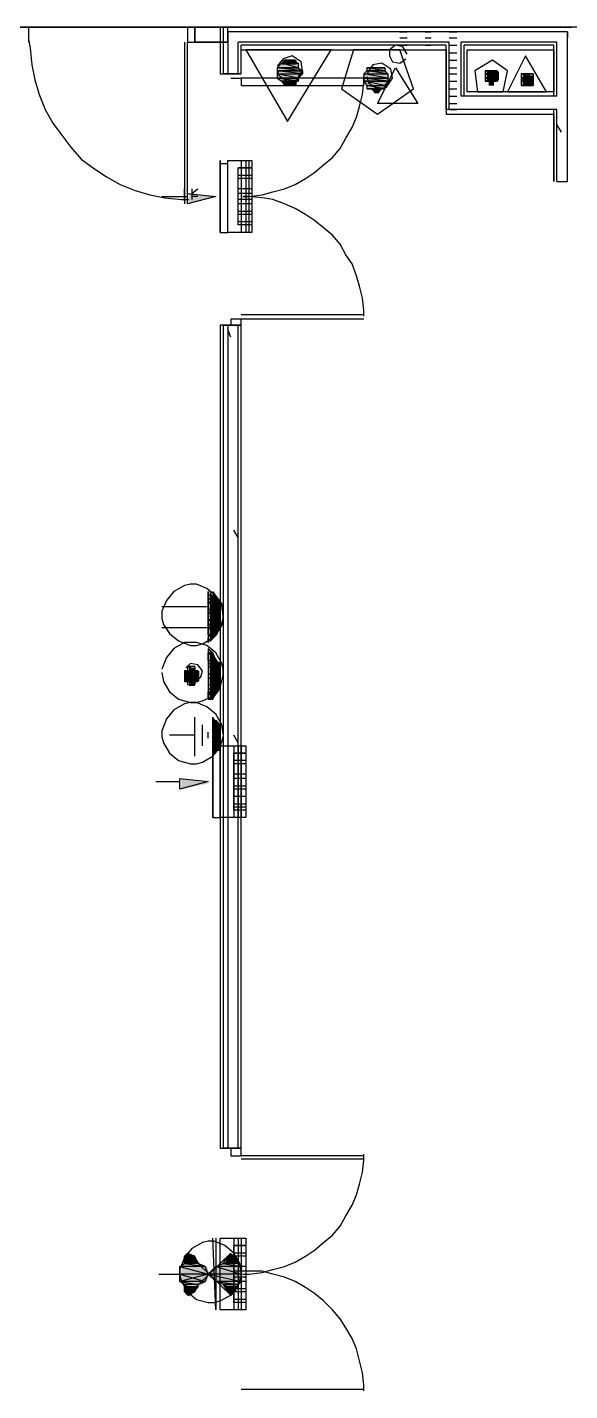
# Model space of a CAD drawing. Header units: millimetres. Extents: x 5 to 415, y 48 to 251.
# Drawn here: x 383.93 to 390.32, y 204.54 to 220.61 of the extents above; entities that cross this region are included whole.
import ezdxf

# ---------------------------------------------------------------- set-up
doc = ezdxf.new("R2010")
doc.units = ezdxf.units.MM
doc.layers.add('H', color=7, linetype='Continuous')
doc.layers.add('P', color=7, linetype='Continuous')

msp = doc.modelspace()

# ---------------------------------------------------------------- hatches: boundary and pattern name
at = {"layer": 'H', "linetype": 'Continuous'}
for points in [[(386.891, 220.133), (386.927, 220.169), (387.138, 220.169), (387.138, 220.133), (386.891, 220.133)], [(386.927, 220.169), (386.962, 220.222), (387.103, 220.222), (387.103, 220.169), (386.927, 220.169)], [(386.891, 220.098), (386.891, 220.133), (387.138, 220.133), (387.174, 220.098), (386.891, 220.098)], [(386.891, 220.045), (386.891, 220.098), (387.174, 220.098), (387.174, 220.045), (386.891, 220.045)], [(386.891, 220.01), (386.891, 220.045), (387.174, 220.045), (387.138, 220.01), (386.891, 220.01)], [(386.927, 219.975), (386.891, 220.01), (387.138, 220.01), (387.138, 219.975), (386.927, 219.975)], [(387.897, 220.045), (387.95, 220.098), (388.161, 220.098), (388.197, 220.045), (387.897, 220.045)], [(387.897, 220.01), (387.897, 220.045), (388.197, 220.045), (388.197, 220.01), (387.897, 220.01)], [(387.897, 219.975), (387.897, 220.01), (388.197, 220.01), (388.197, 219.975), (387.897, 219.975)], [(387.95, 220.098), (387.95, 220.133), (388.161, 220.133), (388.161, 220.098), (387.95, 220.098)], [(389.343, 220.045), (389.343, 220.098), (389.467, 220.098), (389.467, 220.045), (389.343, 220.045)], [(389.343, 220.01), (389.343, 220.045), (389.467, 220.045), (389.467, 220.01), (389.343, 220.01)], [(389.343, 219.975), (389.343, 220.01), (389.467, 220.01), (389.467, 219.975), (389.343, 219.975)], [(389.767, 220.01), (389.767, 220.045), (389.89, 220.045), (389.89, 220.01), (389.767, 220.01)], [(389.767, 219.975), (389.767, 220.01), (389.89, 220.01), (389.89, 219.975), (389.767, 219.975)], [(386.962, 219.922), (386.927, 219.975), (387.103, 219.975), (387.103, 219.922), (386.962, 219.922)], [(387.95, 219.922), (387.897, 219.975), (388.197, 219.975), (388.161, 219.922), (387.95, 219.922)], [(387.95, 219.886), (387.95, 219.922), (388.161, 219.922), (388.161, 219.886), (387.95, 219.886)], [(388.02, 219.833), (387.985, 219.886), (388.108, 219.886), (388.073, 219.833), (388.02, 219.833)], [(389.378, 219.922), (389.378, 219.975), (389.431, 219.975), (389.431, 219.922), (389.378, 219.922)], [(389.767, 219.922), (389.767, 219.975), (389.89, 219.975), (389.89, 219.922), (389.767, 219.922)], [(385.833, 218.528), (385.833, 218.652), (386.168, 218.616), (385.833, 218.528)], [(386.08, 213.907), (386.08, 213.96), (386.115, 213.907), (386.08, 213.907)], [(386.08, 213.872), (386.08, 213.907), (386.115, 213.907), (386.168, 213.872), (386.08, 213.872)], [(386.08, 213.819), (386.08, 213.872), (386.168, 213.872), (386.203, 213.819), (386.08, 213.819)], [(386.08, 213.748), (386.08, 213.819), (386.203, 213.819), (386.203, 213.748), (386.08, 213.748)], [(386.08, 213.695), (386.08, 213.748), (386.203, 213.748), (386.203, 213.695), (386.08, 213.695)], [(386.08, 213.625), (386.08, 213.695), (386.203, 213.695), (386.203, 213.625), (386.08, 213.625)], [(386.08, 213.572), (386.08, 213.625), (386.203, 213.625), (386.203, 213.572), (386.08, 213.572)], [(386.08, 213.536), (386.08, 213.572), (386.203, 213.572), (386.203, 213.536), (386.08, 213.536)], [(386.08, 213.448), (386.08, 213.536), (386.203, 213.536), (386.168, 213.448), (386.08, 213.448)], [(386.08, 213.36), (386.08, 213.448), (386.115, 213.395), (386.08, 213.36)], [(386.115, 213.395), (386.08, 213.448), (386.168, 213.448), (386.115, 213.395)], [(386.168, 213.148), (386.08, 213.237), (386.08, 213.272), (386.115, 213.237), (386.168, 213.148)], [(386.08, 213.148), (386.08, 213.237), (386.168, 213.148), (386.08, 213.148)], [(386.08, 213.113), (386.08, 213.148), (386.168, 213.148), (386.203, 213.113), (386.08, 213.113)], [(386.08, 213.06), (386.08, 213.113), (386.203, 213.113), (386.203, 213.06), (386.08, 213.06)], [(385.78, 212.972), (385.78, 213.025), (385.957, 213.025), (385.957, 212.972), (385.78, 212.972)], [(385.78, 212.937), (385.78, 212.972), (385.957, 212.972), (385.957, 212.937), (385.78, 212.937)], [(385.78, 212.901), (385.78, 212.937), (385.957, 212.937), (385.957, 212.901), (385.78, 212.901)], [(385.833, 213.025), (385.833, 213.06), (385.904, 213.06), (385.904, 213.025), (385.833, 213.025)], [(386.08, 212.972), (386.08, 213.06), (386.203, 213.06), (386.203, 212.972), (386.08, 212.972)], [(386.08, 212.937), (386.08, 212.972), (386.203, 212.972), (386.203, 212.937), (386.08, 212.937)], [(386.08, 212.848), (386.08, 212.937), (386.203, 212.937), (386.203, 212.848), (386.08, 212.848)], [(385.833, 212.848), (385.833, 212.901), (385.904, 212.901), (385.904, 212.848), (385.833, 212.848)], [(386.08, 212.813), (386.08, 212.848), (386.203, 212.848), (386.203, 212.813), (386.08, 212.813)], [(386.08, 212.76), (386.08, 212.813), (386.203, 212.813), (386.168, 212.76), (386.08, 212.76)], [(386.08, 212.69), (386.08, 212.76), (386.168, 212.76), (386.115, 212.69), (386.08, 212.69)], [(386.115, 212.425), (386.115, 212.478), (386.168, 212.425), (386.115, 212.425)], [(386.115, 212.39), (386.115, 212.425), (386.168, 212.425), (386.203, 212.39), (386.115, 212.39)], [(386.115, 212.302), (386.115, 212.39), (386.203, 212.39), (386.203, 212.302), (386.115, 212.302)], [(386.115, 212.266), (386.115, 212.302), (386.203, 212.302), (386.203, 212.266), (386.115, 212.266)], [(386.115, 212.178), (386.115, 212.266), (386.203, 212.266), (386.203, 212.178), (386.115, 212.178)], [(386.115, 212.125), (386.115, 212.178), (386.203, 212.178), (386.203, 212.125), (386.115, 212.125)], [(386.115, 212.002), (386.115, 212.125), (386.168, 212.09), (386.115, 212.002)], [(386.168, 212.09), (386.115, 212.125), (386.203, 212.125), (386.168, 212.09)], [(385.745, 211.631), (385.745, 211.755), (386.08, 211.702), (385.745, 211.631)], [(385.745, 206.005), (385.78, 206.04), (385.957, 206.04), (386.045, 206.005), (385.745, 206.005)], [(385.745, 205.828), (385.745, 206.005), (386.08, 205.916), (385.745, 205.828)], [(385.745, 205.916), (385.745, 206.005), (386.045, 206.005), (386.08, 205.916), (385.745, 205.916)], [(385.78, 206.128), (385.833, 206.163), (385.904, 206.128), (385.78, 206.128)], [(385.78, 206.04), (385.78, 206.128), (385.904, 206.128), (385.957, 206.04), (385.78, 206.04)], [(386.08, 205.916), (386.168, 206.005), (386.468, 206.005), (386.468, 205.916), (386.08, 205.916)], [(386.168, 206.005), (386.256, 206.04), (386.415, 206.04), (386.468, 206.005), (386.168, 206.005)], [(386.256, 206.04), (386.292, 206.128), (386.38, 206.128), (386.415, 206.04), (386.256, 206.04)], [(386.292, 206.128), (386.327, 206.163), (386.38, 206.128), (386.292, 206.128)], [(385.745, 205.828), (385.745, 205.916), (386.08, 205.916), (386.045, 205.828), (385.745, 205.828)], [(386.168, 205.828), (386.08, 205.916), (386.468, 205.916), (386.468, 205.828), (386.168, 205.828)], [(385.78, 205.775), (385.745, 205.828), (386.045, 205.828), (385.957, 205.775), (385.78, 205.775)], [(385.78, 205.705), (385.78, 205.775), (385.957, 205.775), (385.904, 205.705), (385.78, 205.705)], [(385.833, 205.652), (385.78, 205.705), (385.904, 205.705), (385.833, 205.652)], [(386.256, 205.775), (386.168, 205.828), (386.468, 205.828), (386.415, 205.775), (386.256, 205.775)], [(386.327, 205.652), (386.292, 205.705), (386.256, 205.775), (386.38, 205.705), (386.327, 205.652)], [(386.38, 205.705), (386.256, 205.775), (386.415, 205.775), (386.38, 205.705)]]:
    msp.add_hatch(color=256, dxfattribs=at).paths.add_polyline_path(points)

# ---------------------------------------------------------------- linework, layer by layer
at = {"layer": 'P'}
for points in [[(393.982, 220.61), (308.134, 220.61)], [(367.524, 220.61), (390.349, 220.61)], [(383.946, 220.433), (383.946, 220.61)], [(385.904, 220.61), (385.815, 220.61)], [(385.815, 220.61), (385.815, 220.433)], [(390.349, 220.61), (385.904, 220.61)], [(386.292, 220.61), (385.904, 220.61)], [(385.904, 220.486), (385.904, 220.61)], [(385.904, 220.61), (385.904, 220.486)], [(385.904, 220.61), (385.904, 220.486)], [(385.904, 220.486), (385.904, 220.61)], [(385.904, 220.61), (385.904, 220.486)], [(385.904, 220.433), (385.904, 220.61)], [(385.904, 220.486), (385.904, 220.61)], [(385.904, 220.61), (385.904, 220.433)], [(385.904, 220.486), (385.904, 220.61)], [(386.203, 220.61), (386.203, 220.063)], [(390.349, 220.61), (386.239, 220.61)], [(386.239, 220.61), (386.239, 220.063)], [(386.292, 220.433), (386.292, 220.61)], [(390.296, 220.557), (386.292, 220.557)], [(386.292, 220.557), (386.292, 220.063)], [(388.32, 220.557), (388.408, 220.557)], [(388.32, 220.486), (388.408, 220.486)], [(388.62, 220.557), (388.691, 220.557)], [(388.62, 220.486), (388.691, 220.486)], [(388.902, 220.557), (388.99, 220.557)], [(388.902, 220.486), (388.99, 220.486)], [(390.296, 220.557), (390.296, 220.486)], [(390.296, 218.793), (390.296, 220.557)], [(383.946, 220.451), (383.963, 220.363)], [(383.963, 220.363), (383.981, 220.169)], [(385.78, 220.433), (385.78, 218.528)], [(385.78, 220.433), (385.78, 218.528)], [(385.815, 220.433), (385.904, 220.433)], [(385.815, 218.528), (385.815, 220.433)], [(385.815, 218.528), (385.815, 220.433)], [(385.904, 220.433), (386.292, 220.433)], [(386.292, 220.433), (385.904, 220.433)], [(388.902, 220.433), (386.415, 220.433)], [(386.415, 220.063), (386.415, 220.433)], [(388.867, 220.398), (386.45, 220.398)], [(386.45, 220.063), (386.45, 220.398)], [(386.45, 220.345), (388.867, 220.345)], [(386.45, 220.063), (386.45, 220.345)], [(387.509, 220.345), (386.503, 220.345)], [(386.503, 220.345), (386.997, 219.498)], [(386.997, 219.498), (387.509, 220.345)], [(387.773, 220.345), (387.632, 219.886)], [(388.32, 220.345), (387.773, 220.345)], [(388.267, 220.398), (388.197, 220.345)], [(388.197, 220.345), (388.197, 220.274)], [(388.355, 220.38), (388.267, 220.398)], [(388.32, 220.398), (388.408, 220.398)], [(388.479, 219.886), (388.32, 220.345)], [(388.408, 220.292), (388.355, 220.38)], [(388.62, 220.398), (388.691, 220.398)], [(388.867, 219.639), (388.867, 220.398)], [(388.867, 220.345), (388.867, 219.587)], [(388.902, 219.639), (388.902, 220.433)], [(388.902, 220.398), (388.99, 220.398)], [(388.902, 220.31), (388.99, 220.31)], [(390.172, 220.433), (389.043, 220.433)], [(389.043, 219.798), (389.043, 220.433)], [(390.137, 220.398), (389.079, 220.398)], [(389.079, 220.31), (389.079, 220.398)], [(389.079, 219.798), (389.079, 220.398)], [(389.114, 220.345), (390.137, 220.345)], [(389.114, 219.851), (389.114, 220.345)], [(390.137, 219.798), (390.137, 220.398)], [(390.137, 220.345), (390.137, 219.851)], [(390.172, 219.798), (390.172, 220.433)], [(383.981, 220.169), (384.016, 219.992)], [(386.944, 220.239), (386.874, 220.151)], [(386.927, 220.186), (386.874, 220.133)], [(386.962, 220.222), (386.927, 220.186)], [(387.121, 220.133), (386.927, 220.186)], [(387.121, 220.133), (386.927, 220.186)], [(386.927, 220.186), (387.121, 220.186)], [(386.927, 220.186), (387.121, 220.186)], [(387.085, 220.186), (386.927, 220.186)], [(387.121, 220.186), (386.927, 220.186)], [(386.927, 220.186), (386.927, 220.186)], [(386.927, 220.186), (387.121, 220.186)], [(386.927, 220.186), (387.085, 220.186)], [(387.05, 220.274), (386.944, 220.239)], [(387.085, 220.186), (386.962, 220.222)], [(387.085, 220.186), (386.962, 220.222)], [(386.962, 220.222), (387.085, 220.222)], [(386.962, 220.222), (387.085, 220.222)], [(387.05, 220.222), (386.962, 220.222)], [(387.085, 220.222), (386.962, 220.222)], [(386.962, 220.222), (386.962, 220.222)], [(386.962, 220.222), (387.085, 220.222)], [(386.997, 220.222), (386.962, 220.222)], [(386.962, 220.222), (386.997, 220.222)], [(386.997, 220.222), (387.05, 220.222)], [(387.05, 220.222), (386.997, 220.222)], [(387.156, 220.204), (387.05, 220.274)], [(387.085, 220.222), (387.05, 220.222)], [(387.085, 220.222), (387.085, 220.186)], [(387.121, 220.186), (387.085, 220.186)], [(387.121, 220.186), (387.121, 220.133)], [(387.174, 220.098), (387.156, 220.204)], [(388.003, 220.169), (387.932, 220.063)], [(388.108, 220.186), (388.003, 220.169)], [(388.214, 220.116), (388.108, 220.186)], [(388.197, 220.274), (388.232, 220.204)], [(388.232, 220.204), (388.32, 220.186)], [(388.32, 220.186), (388.391, 220.239)], [(388.902, 220.222), (388.99, 220.222)], [(389.414, 220.222), (389.202, 220.098)], [(389.59, 220.098), (389.414, 220.222)], [(389.802, 220.274), (389.59, 219.851)], [(390.049, 219.851), (389.802, 220.274)], [(384.016, 219.992), (384.069, 219.816)], [(386.203, 220.063), (386.45, 220.063)], [(386.415, 220.063), (386.239, 220.063)], [(386.415, 220.063), (386.239, 220.063)], [(386.45, 220.063), (386.327, 220.063)], [(386.327, 220.01), (386.45, 220.01)], [(387.897, 220.01), (386.45, 220.01)], [(386.45, 220.01), (386.45, 219.922)], [(387.897, 220.01), (386.45, 220.01)], [(386.45, 220.01), (386.45, 219.922)], [(387.174, 220.098), (386.874, 220.133)], [(386.874, 220.133), (386.874, 220.098)], [(387.174, 220.098), (386.874, 220.133)], [(386.874, 220.133), (387.121, 220.133)], [(386.874, 220.133), (387.121, 220.133)], [(387.121, 220.133), (386.874, 220.133)], [(386.874, 220.133), (386.874, 220.133)], [(387.121, 220.133), (386.874, 220.133)], [(386.874, 220.133), (386.874, 220.133)], [(386.874, 220.133), (387.121, 220.133)], [(386.874, 220.133), (387.121, 220.133)], [(386.874, 220.116), (386.891, 220.045)], [(387.174, 220.063), (386.874, 220.098)], [(386.874, 220.098), (386.874, 220.063)], [(387.174, 220.063), (386.874, 220.098)], [(386.874, 220.098), (387.174, 220.098)], [(386.874, 220.098), (387.174, 220.098)], [(387.174, 220.098), (386.874, 220.098)], [(386.874, 220.098), (386.874, 220.098)], [(387.174, 220.098), (386.874, 220.098)], [(386.874, 220.098), (386.874, 220.098)], [(386.874, 220.098), (387.174, 220.098)], [(386.874, 220.098), (387.174, 220.098)], [(387.121, 220.01), (386.874, 220.063)], [(386.874, 220.063), (386.874, 220.01)], [(387.121, 220.01), (386.874, 220.063)], [(386.874, 220.063), (387.174, 220.063)], [(386.874, 220.063), (387.174, 220.063)], [(387.121, 219.975), (386.874, 220.01)], [(386.874, 220.01), (386.927, 219.975)], [(387.121, 219.975), (386.874, 220.01)], [(386.874, 220.01), (387.121, 220.01)], [(386.874, 220.01), (387.121, 220.01)], [(387.121, 220.01), (386.874, 220.01)], [(386.874, 220.01), (386.874, 220.01)], [(387.121, 220.01), (386.874, 220.01)], [(386.874, 220.01), (386.874, 220.01)], [(386.874, 220.01), (387.121, 220.01)], [(386.874, 220.01), (387.121, 220.01)], [(386.891, 220.045), (386.997, 219.975)], [(386.997, 219.975), (387.103, 219.992)], [(387.103, 219.992), (387.174, 220.098)], [(387.121, 220.133), (387.174, 220.098)], [(387.174, 220.063), (387.121, 220.01)], [(387.121, 220.01), (387.121, 219.975)], [(387.174, 220.098), (387.174, 220.063)], [(387.932, 220.098), (387.897, 220.063)], [(388.179, 220.01), (387.897, 220.063)], [(387.897, 220.063), (387.897, 220.01)], [(388.179, 220.01), (387.897, 220.063)], [(387.897, 220.063), (388.179, 220.063)], [(387.897, 220.063), (388.179, 220.063)], [(387.897, 219.957), (387.897, 220.028)], [(387.897, 219.922), (387.897, 220.01)], [(387.897, 219.922), (387.897, 220.01)], [(388.179, 219.975), (387.897, 220.01)], [(387.897, 220.01), (387.897, 219.975)], [(388.179, 219.975), (387.897, 220.01)], [(387.897, 220.01), (388.179, 220.01)], [(387.897, 220.01), (388.179, 220.01)], [(388.179, 220.01), (387.897, 220.01)], [(387.897, 220.01), (387.897, 220.01)], [(388.179, 220.01), (387.897, 220.01)], [(387.897, 220.01), (387.897, 220.01)], [(387.897, 220.01), (388.179, 220.01)], [(387.897, 220.01), (388.179, 220.01)], [(388.144, 220.098), (387.932, 220.133)], [(387.932, 220.133), (387.932, 220.098)], [(388.144, 220.098), (387.932, 220.133)], [(387.932, 220.133), (388.144, 220.133)], [(387.932, 220.133), (388.144, 220.133)], [(387.985, 220.133), (387.932, 220.133)], [(388.179, 220.063), (387.932, 220.098)], [(388.179, 220.063), (387.932, 220.098)], [(387.932, 220.098), (388.144, 220.098)], [(387.932, 220.098), (388.144, 220.098)], [(388.144, 220.098), (387.932, 220.098)], [(387.932, 220.098), (387.932, 220.098)], [(388.144, 220.098), (387.932, 220.098)], [(387.932, 220.098), (387.932, 220.098)], [(387.932, 220.098), (388.144, 220.098)], [(387.932, 220.098), (388.144, 220.098)], [(387.932, 220.028), (387.95, 219.957)], [(388.144, 220.133), (387.985, 220.133)], [(388.144, 220.133), (387.985, 220.133)], [(387.985, 220.133), (388.108, 220.133)], [(387.985, 220.133), (388.108, 220.133)], [(388.02, 220.133), (387.985, 220.133)], [(388.108, 220.133), (388.02, 220.133)], [(388.108, 220.133), (388.02, 220.133)], [(388.02, 220.133), (388.056, 220.133)], [(388.02, 220.133), (388.02, 220.133)], [(388.02, 220.133), (388.02, 220.133)], [(388.056, 220.133), (388.02, 220.133)], [(388.02, 220.133), (388.056, 220.133)], [(388.056, 220.133), (388.108, 220.133)], [(388.056, 219.71), (388.267, 220.133)], [(388.108, 220.133), (388.144, 220.133)], [(388.144, 220.133), (388.144, 220.098)], [(388.144, 220.098), (388.179, 220.063)], [(388.161, 219.904), (388.232, 220.01)], [(388.179, 220.063), (388.179, 220.01)], [(388.179, 220.01), (388.179, 219.975)], [(388.232, 220.01), (388.214, 220.116)], [(388.267, 220.133), (388.532, 219.71)], [(388.902, 220.133), (388.99, 220.133)], [(388.902, 220.063), (388.99, 220.063)], [(389.202, 220.098), (389.237, 219.851)], [(389.467, 220.063), (389.326, 220.098)], [(389.326, 220.098), (389.326, 220.063)], [(389.467, 220.063), (389.326, 220.098)], [(389.326, 220.098), (389.467, 220.098)], [(389.326, 220.098), (389.467, 220.098)], [(389.378, 220.098), (389.326, 220.098)], [(389.467, 220.01), (389.326, 220.063)], [(389.326, 220.063), (389.326, 220.01)], [(389.467, 220.01), (389.326, 220.063)], [(389.326, 220.063), (389.467, 220.063)], [(389.326, 220.063), (389.467, 220.063)], [(389.467, 220.063), (389.326, 220.063)], [(389.326, 220.063), (389.326, 220.063)], [(389.467, 220.063), (389.326, 220.063)], [(389.326, 220.063), (389.326, 220.063)], [(389.326, 220.063), (389.467, 220.063)], [(389.326, 220.063), (389.467, 220.063)], [(389.467, 220.063), (389.326, 220.063)], [(389.326, 220.063), (389.467, 220.063)], [(389.467, 220.063), (389.326, 220.063)], [(389.326, 220.063), (389.326, 220.063)], [(389.326, 220.063), (389.467, 220.063)], [(389.467, 219.975), (389.326, 220.01)], [(389.326, 220.01), (389.326, 219.975)], [(389.467, 219.975), (389.326, 220.01)], [(389.326, 220.01), (389.467, 220.01)], [(389.326, 220.01), (389.467, 220.01)], [(389.467, 220.01), (389.326, 220.01)], [(389.326, 220.01), (389.326, 220.01)], [(389.467, 220.01), (389.326, 220.01)], [(389.326, 220.01), (389.326, 220.01)], [(389.326, 220.01), (389.467, 220.01)], [(389.326, 220.01), (389.467, 220.01)], [(389.467, 220.01), (389.326, 220.01)], [(389.326, 220.01), (389.467, 220.01)], [(389.467, 220.01), (389.326, 220.01)], [(389.326, 220.01), (389.326, 220.01)], [(389.467, 220.01), (389.326, 220.01)], [(389.326, 220.01), (389.326, 220.01)], [(389.326, 220.01), (389.467, 220.01)], [(389.326, 220.01), (389.467, 220.01)], [(389.467, 220.01), (389.326, 220.01)], [(389.326, 220.01), (389.467, 220.01)], [(389.431, 220.098), (389.378, 220.028)], [(389.467, 220.098), (389.378, 220.098)], [(389.467, 220.098), (389.378, 220.098)], [(389.378, 220.098), (389.414, 220.098)], [(389.378, 220.098), (389.378, 220.098)], [(389.378, 220.098), (389.378, 220.098)], [(389.414, 220.098), (389.378, 220.098)], [(389.378, 220.098), (389.414, 220.098)], [(389.378, 220.098), (389.414, 220.098)], [(389.414, 220.098), (389.378, 220.098)], [(389.378, 220.098), (389.378, 220.098)], [(389.378, 220.098), (389.378, 220.098)], [(389.378, 220.028), (389.431, 219.975)], [(389.414, 220.098), (389.467, 220.098)], [(389.484, 220.08), (389.431, 220.098)], [(389.431, 219.975), (389.484, 219.992)], [(389.467, 220.098), (389.467, 220.063)], [(389.467, 220.063), (389.467, 220.01)], [(389.467, 220.01), (389.467, 219.975)], [(389.484, 219.992), (389.484, 220.08)], [(389.537, 219.851), (389.59, 220.098)], [(389.802, 220.063), (389.749, 219.992)], [(389.89, 220.01), (389.749, 220.063)], [(389.749, 220.063), (389.749, 220.01)], [(389.89, 220.01), (389.749, 220.063)], [(389.749, 220.063), (389.89, 220.063)], [(389.749, 220.063), (389.89, 220.063)], [(389.802, 220.063), (389.749, 220.063)], [(389.89, 219.975), (389.749, 220.01)], [(389.749, 220.01), (389.749, 219.975)], [(389.89, 219.975), (389.749, 220.01)], [(389.749, 220.01), (389.89, 220.01)], [(389.749, 220.01), (389.89, 220.01)], [(389.89, 220.01), (389.749, 220.01)], [(389.749, 220.01), (389.749, 220.01)], [(389.89, 220.01), (389.749, 220.01)], [(389.749, 220.01), (389.749, 220.01)], [(389.749, 220.01), (389.89, 220.01)], [(389.749, 220.01), (389.89, 220.01)], [(389.89, 220.01), (389.749, 220.01)], [(389.749, 220.01), (389.89, 220.01)], [(389.89, 220.01), (389.749, 220.01)], [(389.749, 220.01), (389.749, 220.01)], [(389.89, 220.01), (389.749, 220.01)], [(389.749, 220.01), (389.749, 220.01)], [(389.749, 220.01), (389.89, 220.01)], [(389.749, 220.01), (389.89, 220.01)], [(389.89, 220.01), (389.749, 220.01)], [(389.749, 220.01), (389.89, 220.01)], [(389.749, 219.992), (389.802, 219.939)], [(389.872, 220.028), (389.802, 220.063)], [(389.89, 220.063), (389.802, 220.063)], [(389.89, 220.063), (389.802, 220.063)], [(389.802, 220.063), (389.837, 220.063)], [(389.802, 220.063), (389.802, 220.063)], [(389.802, 220.063), (389.802, 220.063)], [(389.837, 220.063), (389.802, 220.063)], [(389.802, 220.063), (389.837, 220.063)], [(389.802, 220.063), (389.837, 220.063)], [(389.837, 220.063), (389.802, 220.063)], [(389.802, 220.063), (389.802, 220.063)], [(389.802, 220.063), (389.802, 220.063)], [(389.837, 220.063), (389.89, 220.063)], [(389.872, 219.957), (389.872, 220.028)], [(389.89, 220.063), (389.89, 220.01)], [(389.89, 220.01), (389.89, 219.975)], [(386.45, 219.922), (387.897, 219.922)], [(386.45, 219.922), (387.897, 219.922)], [(387.085, 219.922), (386.927, 219.975)], [(386.927, 219.975), (386.962, 219.922)], [(387.085, 219.922), (386.927, 219.975)], [(386.927, 219.975), (387.085, 219.975)], [(386.927, 219.975), (387.085, 219.975)], [(387.121, 219.975), (386.927, 219.975)], [(387.085, 219.975), (386.927, 219.975)], [(386.927, 219.975), (386.927, 219.975)], [(386.927, 219.975), (387.085, 219.975)], [(386.927, 219.975), (387.121, 219.975)], [(386.962, 219.922), (387.05, 219.922)], [(387.05, 219.922), (386.962, 219.922)], [(386.962, 219.922), (387.05, 219.922)], [(386.997, 219.922), (386.962, 219.922)], [(386.962, 219.922), (387.05, 219.922)], [(387.05, 219.922), (386.962, 219.922)], [(386.962, 219.922), (386.962, 219.922)], [(387.05, 219.922), (386.962, 219.922)], [(386.962, 219.922), (387.085, 219.922)], [(386.962, 219.922), (387.085, 219.922)], [(387.05, 219.922), (386.997, 219.922)], [(387.085, 219.922), (387.05, 219.922)], [(387.085, 219.975), (387.085, 219.922)], [(387.085, 219.975), (387.121, 219.975)], [(387.632, 219.886), (388.056, 219.587)], [(387.879, 219.816), (387.897, 219.957)], [(388.144, 219.922), (387.897, 219.975)], [(387.897, 219.975), (387.932, 219.922)], [(388.144, 219.922), (387.897, 219.975)], [(387.897, 219.975), (388.179, 219.975)], [(387.897, 219.975), (388.179, 219.975)], [(388.179, 219.975), (387.897, 219.975)], [(387.897, 219.975), (387.897, 219.975)], [(388.179, 219.975), (387.897, 219.975)], [(387.897, 219.975), (387.897, 219.975)], [(387.897, 219.975), (388.179, 219.975)], [(387.897, 219.975), (388.179, 219.975)], [(388.144, 219.886), (387.932, 219.922)], [(387.932, 219.922), (387.932, 219.886)], [(388.144, 219.886), (387.932, 219.922)], [(387.932, 219.922), (388.144, 219.922)], [(387.932, 219.922), (388.144, 219.922)], [(388.108, 219.886), (387.932, 219.886)], [(387.932, 219.886), (387.985, 219.886)], [(388.108, 219.886), (387.932, 219.886)], [(387.932, 219.886), (388.144, 219.886)], [(387.932, 219.886), (388.144, 219.886)], [(388.144, 219.886), (387.932, 219.886)], [(387.932, 219.886), (387.932, 219.886)], [(388.144, 219.886), (387.932, 219.886)], [(387.932, 219.886), (387.932, 219.886)], [(387.932, 219.886), (388.144, 219.886)], [(387.932, 219.886), (388.144, 219.886)], [(387.95, 219.957), (388.056, 219.886)], [(388.02, 219.851), (387.985, 219.886)], [(387.985, 219.886), (388.02, 219.851)], [(388.056, 219.851), (387.985, 219.886)], [(387.985, 219.886), (388.108, 219.886)], [(387.985, 219.886), (388.108, 219.886)], [(388.056, 219.851), (388.02, 219.851)], [(388.02, 219.851), (388.056, 219.851)], [(388.02, 219.851), (388.056, 219.851)], [(388.056, 219.851), (388.02, 219.851)], [(388.056, 219.886), (388.161, 219.904)], [(388.056, 219.587), (388.479, 219.886)], [(388.108, 219.886), (388.056, 219.851)], [(388.144, 219.886), (388.108, 219.886)], [(388.179, 219.975), (388.144, 219.922)], [(388.144, 219.922), (388.144, 219.886)], [(388.902, 219.975), (388.99, 219.975)], [(388.902, 219.886), (388.99, 219.886)], [(390.137, 219.851), (389.114, 219.851)], [(389.237, 219.851), (389.537, 219.851)], [(389.378, 219.975), (389.326, 219.975)], [(389.326, 219.975), (389.378, 219.975)], [(389.414, 219.975), (389.326, 219.975)], [(389.326, 219.975), (389.467, 219.975)], [(389.326, 219.975), (389.467, 219.975)], [(389.467, 219.975), (389.326, 219.975)], [(389.326, 219.975), (389.326, 219.975)], [(389.467, 219.975), (389.326, 219.975)], [(389.326, 219.975), (389.326, 219.975)], [(389.326, 219.975), (389.467, 219.975)], [(389.326, 219.975), (389.467, 219.975)], [(389.467, 219.975), (389.326, 219.975)], [(389.326, 219.975), (389.467, 219.975)], [(389.467, 219.975), (389.326, 219.975)], [(389.326, 219.975), (389.326, 219.975)], [(389.326, 219.975), (389.467, 219.975)], [(389.378, 219.922), (389.378, 219.975)], [(389.378, 219.975), (389.378, 219.922)], [(389.378, 219.975), (389.378, 219.975)], [(389.378, 219.975), (389.378, 219.975)], [(389.414, 219.975), (389.378, 219.975)], [(389.378, 219.975), (389.414, 219.975)], [(389.414, 219.922), (389.414, 219.975)], [(389.414, 219.975), (389.414, 219.922)], [(389.467, 219.975), (389.414, 219.975)], [(389.59, 219.851), (390.049, 219.851)], [(389.89, 219.922), (389.749, 219.975)], [(389.749, 219.975), (389.749, 219.922)], [(389.89, 219.922), (389.749, 219.975)], [(389.749, 219.975), (389.89, 219.975)], [(389.749, 219.975), (389.89, 219.975)], [(389.89, 219.975), (389.749, 219.975)], [(389.749, 219.975), (389.749, 219.975)], [(389.89, 219.975), (389.749, 219.975)], [(389.749, 219.975), (389.749, 219.975)], [(389.749, 219.975), (389.89, 219.975)], [(389.749, 219.975), (389.89, 219.975)], [(389.89, 219.975), (389.749, 219.975)], [(389.749, 219.975), (389.89, 219.975)], [(389.89, 219.975), (389.749, 219.975)], [(389.749, 219.975), (389.749, 219.975)], [(389.749, 219.975), (389.89, 219.975)], [(389.802, 219.922), (389.749, 219.922)], [(389.749, 219.922), (389.802, 219.922)], [(389.837, 219.922), (389.749, 219.922)], [(389.749, 219.922), (389.89, 219.922)], [(389.749, 219.922), (389.89, 219.922)], [(389.89, 219.922), (389.749, 219.922)], [(389.749, 219.922), (389.749, 219.922)], [(389.89, 219.922), (389.749, 219.922)], [(389.749, 219.922), (389.749, 219.922)], [(389.749, 219.922), (389.89, 219.922)], [(389.749, 219.922), (389.89, 219.922)], [(389.89, 219.922), (389.749, 219.922)], [(389.749, 219.922), (389.89, 219.922)], [(389.89, 219.922), (389.749, 219.922)], [(389.749, 219.922), (389.749, 219.922)], [(389.749, 219.922), (389.89, 219.922)], [(389.802, 219.939), (389.872, 219.957)], [(389.837, 219.922), (389.802, 219.922)], [(389.802, 219.922), (389.837, 219.922)], [(389.802, 219.922), (389.837, 219.922)], [(389.837, 219.922), (389.802, 219.922)], [(389.802, 219.922), (389.802, 219.922)], [(389.802, 219.922), (389.802, 219.922)], [(389.837, 219.922), (389.802, 219.922)], [(389.802, 219.922), (389.837, 219.922)], [(389.89, 219.922), (389.837, 219.922)], [(389.89, 219.975), (389.89, 219.922)], [(384.069, 219.816), (384.14, 219.639)], [(387.809, 219.551), (387.844, 219.675)], [(387.844, 219.675), (387.879, 219.816)], [(388.532, 219.71), (388.056, 219.71)], [(388.902, 219.798), (388.99, 219.798)], [(388.902, 219.71), (388.99, 219.71)], [(390.172, 219.798), (389.043, 219.798)], [(390.137, 219.798), (389.079, 219.798)], [(384.14, 219.639), (384.228, 219.481)], [(387.756, 219.428), (387.809, 219.551)], [(390.137, 219.639), (388.867, 219.639)], [(388.867, 219.587), (390.137, 219.587)], [(388.902, 219.639), (388.99, 219.639)], [(390.172, 219.639), (388.902, 219.639)], [(390.137, 218.793), (390.137, 219.639)], [(390.137, 219.587), (390.137, 218.793)], [(390.172, 218.793), (390.172, 219.639)], [(390.172, 219.498), (390.172, 219.587)], [(384.228, 219.481), (384.334, 219.34)], [(387.685, 219.304), (387.756, 219.428)], [(390.225, 219.375), (390.172, 219.463)], [(384.334, 219.34), (384.44, 219.198)], [(384.44, 219.198), (384.563, 219.057)], [(387.615, 219.181), (387.685, 219.304)], [(384.563, 219.057), (384.704, 218.952)], [(386.203, 219.04), (386.203, 218.193)], [(386.203, 218.193), (386.203, 219.04)], [(386.292, 218.193), (386.292, 219.04)], [(386.292, 219.04), (386.574, 219.04)], [(386.45, 219.04), (386.45, 218.193)], [(386.45, 219.04), (386.45, 218.193)], [(386.45, 219.04), (386.45, 218.193)], [(386.503, 219.04), (386.503, 218.193)], [(386.503, 219.04), (386.503, 218.193)], [(386.539, 219.04), (386.539, 218.193)], [(386.539, 219.04), (386.539, 218.193)], [(386.539, 219.04), (386.539, 218.193)], [(386.574, 219.04), (386.574, 218.193)], [(387.421, 218.987), (387.526, 219.075)], [(387.526, 219.075), (387.615, 219.181)], [(384.704, 218.952), (384.863, 218.846)], [(386.203, 219.004), (386.292, 219.004)], [(386.574, 218.952), (386.415, 218.952)], [(386.415, 218.281), (386.415, 218.952)], [(386.415, 218.952), (386.574, 218.952)], [(386.574, 218.863), (386.415, 218.863)], [(386.574, 218.952), (386.574, 218.281)], [(387.209, 218.828), (387.315, 218.899)], [(387.315, 218.899), (387.421, 218.987)], [(384.863, 218.846), (385.022, 218.758)], [(385.022, 218.758), (385.198, 218.687)], [(385.78, 218.705), (385.78, 218.581)], [(385.78, 218.581), (385.78, 218.705)], [(385.815, 218.581), (385.815, 218.705)], [(385.868, 218.652), (385.939, 218.705)], [(385.868, 218.705), (385.868, 218.581)], [(386.574, 218.828), (386.415, 218.828)], [(386.574, 218.705), (386.415, 218.705)], [(386.821, 218.669), (386.962, 218.705)], [(386.962, 218.705), (387.085, 218.758)], [(387.085, 218.758), (387.209, 218.828)], [(390.172, 218.793), (390.296, 218.793)], [(385.198, 218.687), (385.374, 218.634)], [(385.374, 218.634), (385.551, 218.599)], [(385.516, 218.616), (385.815, 218.616)], [(385.551, 218.599), (385.745, 218.581)], [(385.745, 218.581), (385.833, 218.581)], [(385.815, 218.652), (386.151, 218.616)], [(385.815, 218.528), (385.815, 218.652)], [(386.151, 218.616), (385.815, 218.528)], [(385.939, 218.616), (385.868, 218.616)], [(386.574, 218.652), (386.415, 218.652)], [(386.574, 218.581), (386.415, 218.581)], [(386.539, 218.616), (386.468, 218.616)], [(386.468, 218.616), (386.539, 218.616)], [(386.539, 218.616), (386.697, 218.634)], [(386.697, 218.599), (386.539, 218.616)], [(386.697, 218.634), (386.821, 218.669)], [(386.821, 218.581), (386.697, 218.599)], [(386.962, 218.528), (386.821, 218.581)], [(386.574, 218.528), (386.415, 218.528)], [(386.574, 218.44), (386.415, 218.44)], [(386.574, 218.405), (386.415, 218.405)], [(387.085, 218.475), (386.962, 218.528)], [(387.209, 218.405), (387.085, 218.475)], [(387.315, 218.334), (387.209, 218.405)], [(386.574, 218.317), (386.415, 218.317)], [(386.574, 218.281), (386.415, 218.281)], [(387.421, 218.246), (387.315, 218.334)], [(387.526, 218.158), (387.421, 218.246)], [(386.203, 218.193), (386.292, 218.193)], [(386.574, 218.193), (386.292, 218.193)], [(387.615, 218.052), (387.526, 218.158)], [(387.685, 217.928), (387.615, 218.052)], [(387.756, 217.823), (387.685, 217.928)], [(387.809, 217.682), (387.756, 217.823)], [(387.844, 217.558), (387.809, 217.682)], [(387.879, 217.417), (387.844, 217.558)], [(387.897, 217.276), (387.879, 217.417)], [(387.897, 217.205), (387.897, 217.276)], [(386.45, 217.099), (386.203, 217.099)], [(386.203, 217.099), (386.203, 207.398)], [(386.239, 217.099), (386.415, 217.099)], [(386.415, 217.099), (386.239, 217.099)], [(386.239, 217.099), (386.415, 217.099)], [(386.239, 217.099), (386.415, 217.099)], [(386.239, 217.099), (386.415, 217.099)], [(386.239, 217.099), (386.239, 207.398)], [(386.292, 217.099), (386.292, 207.398)], [(386.45, 217.17), (386.327, 217.17)], [(386.327, 217.17), (386.327, 217.099)], [(386.327, 217.099), (386.45, 217.099)], [(386.415, 207.398), (386.415, 217.099)], [(386.45, 217.223), (387.897, 217.223)], [(387.897, 217.17), (386.45, 217.17)], [(386.45, 217.099), (386.45, 217.17)], [(386.45, 207.398), (386.45, 217.099)], [(386.45, 207.398), (386.45, 217.099)], [(386.327, 216.958), (386.292, 217.047)], [(386.415, 214.595), (386.362, 214.683)], [(385.851, 214.048), (385.78, 214.03)], [(385.851, 214.048), (385.78, 214.03)], [(385.921, 214.048), (385.851, 214.048)], [(385.921, 214.048), (385.851, 214.048)], [(386.045, 213.995), (385.921, 214.048)], [(386.045, 213.995), (385.921, 214.048)], [(385.657, 213.96), (385.568, 213.854)], [(385.657, 213.96), (385.568, 213.854)], [(385.78, 214.03), (385.657, 213.96)], [(385.78, 214.03), (385.657, 213.96)], [(386.151, 213.907), (386.045, 213.995)], [(386.151, 213.907), (386.045, 213.995)], [(386.062, 213.96), (386.062, 213.924)], [(386.062, 213.924), (386.062, 213.96)], [(386.062, 213.96), (386.062, 213.36)], [(386.062, 213.924), (386.151, 213.872)], [(386.062, 213.872), (386.062, 213.924)], [(386.168, 213.889), (386.115, 213.96)], [(386.115, 213.924), (386.151, 213.872)], [(386.151, 213.872), (386.115, 213.924)], [(386.221, 213.801), (386.151, 213.907)], [(386.221, 213.801), (386.151, 213.907)], [(386.221, 213.819), (386.168, 213.889)], [(385.568, 213.854), (385.516, 213.73)], [(385.568, 213.854), (385.516, 213.73)], [(385.516, 213.783), (386.062, 213.783)], [(385.516, 213.73), (385.516, 213.642)], [(385.516, 213.73), (385.516, 213.642)], [(386.151, 213.872), (386.062, 213.872)], [(386.151, 213.872), (386.062, 213.872)], [(386.062, 213.872), (386.203, 213.836)], [(386.062, 213.872), (386.203, 213.836)], [(386.062, 213.836), (386.062, 213.872)], [(386.203, 213.836), (386.062, 213.836)], [(386.203, 213.836), (386.062, 213.836)], [(386.062, 213.836), (386.203, 213.748)], [(386.062, 213.836), (386.203, 213.748)], [(386.062, 213.748), (386.062, 213.836)], [(386.203, 213.748), (386.062, 213.748)], [(386.203, 213.748), (386.062, 213.748)], [(386.062, 213.748), (386.203, 213.713)], [(386.062, 213.748), (386.203, 213.713)], [(386.062, 213.713), (386.062, 213.748)], [(386.203, 213.836), (386.151, 213.872)], [(386.203, 213.748), (386.203, 213.836)], [(386.203, 213.713), (386.203, 213.748)], [(386.239, 213.73), (386.221, 213.819)], [(386.239, 213.678), (386.221, 213.801)], [(386.239, 213.678), (386.221, 213.801)], [(386.239, 213.642), (386.239, 213.73)], [(385.516, 213.642), (385.533, 213.572)], [(385.516, 213.642), (385.533, 213.572)], [(385.533, 213.572), (385.604, 213.466)], [(385.533, 213.572), (385.604, 213.466)], [(386.203, 213.713), (386.062, 213.713)], [(386.203, 213.713), (386.062, 213.713)], [(386.062, 213.713), (386.203, 213.625)], [(386.062, 213.713), (386.203, 213.625)], [(386.062, 213.625), (386.062, 213.713)], [(386.203, 213.625), (386.062, 213.625)], [(386.203, 213.625), (386.062, 213.625)], [(386.062, 213.625), (386.203, 213.572)], [(386.062, 213.625), (386.203, 213.572)], [(386.062, 213.572), (386.062, 213.625)], [(386.203, 213.572), (386.062, 213.572)], [(386.203, 213.572), (386.062, 213.572)], [(386.062, 213.572), (386.203, 213.536)], [(386.062, 213.572), (386.203, 213.536)], [(386.062, 213.536), (386.062, 213.572)], [(386.203, 213.625), (386.203, 213.713)], [(386.203, 213.519), (386.239, 213.642)], [(386.203, 213.519), (386.239, 213.642)], [(386.203, 213.572), (386.203, 213.625)], [(386.203, 213.536), (386.203, 213.572)], [(386.221, 213.554), (386.239, 213.642)], [(385.516, 213.536), (386.062, 213.536)], [(385.604, 213.466), (385.71, 213.378)], [(385.604, 213.466), (385.71, 213.378)], [(385.992, 213.342), (386.115, 213.413)], [(385.992, 213.342), (386.115, 213.413)], [(386.203, 213.536), (386.062, 213.536)], [(386.203, 213.536), (386.062, 213.536)], [(386.062, 213.536), (386.151, 213.448)], [(386.062, 213.536), (386.151, 213.448)], [(386.062, 213.448), (386.062, 213.536)], [(386.151, 213.448), (386.062, 213.448)], [(386.062, 213.448), (386.115, 213.413)], [(386.115, 213.413), (386.062, 213.448)], [(386.062, 213.448), (386.151, 213.448)], [(386.115, 213.413), (386.062, 213.448)], [(386.062, 213.413), (386.062, 213.36)], [(386.062, 213.36), (386.062, 213.413)], [(386.08, 213.378), (386.168, 213.483)], [(386.115, 213.413), (386.203, 213.519)], [(386.115, 213.413), (386.203, 213.519)], [(386.151, 213.448), (386.115, 213.413)], [(386.151, 213.448), (386.203, 213.536)], [(386.168, 213.483), (386.221, 213.554)], [(385.657, 213.289), (385.568, 213.184)], [(385.78, 213.36), (385.657, 213.289)], [(385.71, 213.378), (385.851, 213.325)], [(385.71, 213.378), (385.851, 213.325)], [(385.851, 213.36), (385.78, 213.36)], [(385.921, 213.36), (385.851, 213.36)], [(385.851, 213.325), (385.921, 213.325)], [(385.851, 213.325), (385.921, 213.325)], [(386.045, 213.325), (385.921, 213.36)], [(385.921, 213.325), (385.992, 213.342)], [(385.921, 213.325), (385.992, 213.342)], [(386.151, 213.237), (386.045, 213.325)], [(386.115, 213.237), (386.062, 213.289)], [(386.062, 213.289), (386.115, 213.237)], [(386.062, 213.289), (386.062, 212.69)], [(386.115, 213.237), (386.062, 213.237)], [(386.062, 213.237), (386.151, 213.148)], [(386.062, 213.148), (386.062, 213.237)], [(386.062, 213.237), (386.151, 213.148)], [(386.151, 213.148), (386.115, 213.237)], [(386.221, 213.113), (386.151, 213.237)], [(385.568, 213.184), (385.516, 213.043)], [(385.851, 213.113), (385.798, 213.06)], [(385.904, 213.025), (385.815, 213.078)], [(385.815, 213.078), (385.815, 213.025)], [(385.904, 213.025), (385.815, 213.078)], [(385.815, 213.078), (385.904, 213.078)], [(385.815, 213.078), (385.904, 213.078)], [(385.868, 213.078), (385.815, 213.078)], [(385.939, 213.095), (385.851, 213.113)], [(385.904, 213.078), (385.868, 213.078)], [(385.904, 213.078), (385.868, 213.078)], [(385.868, 213.078), (385.904, 213.078)], [(385.868, 213.078), (385.868, 213.078)], [(385.868, 213.078), (385.868, 213.078)], [(385.904, 213.078), (385.904, 213.025)], [(385.992, 213.025), (385.939, 213.095)], [(386.203, 213.113), (386.062, 213.148)], [(386.062, 213.148), (386.062, 213.113)], [(386.203, 213.113), (386.062, 213.148)], [(386.062, 213.148), (386.151, 213.148)], [(386.151, 213.148), (386.062, 213.148)], [(386.203, 213.078), (386.062, 213.113)], [(386.062, 213.113), (386.062, 213.078)], [(386.203, 213.078), (386.062, 213.113)], [(386.062, 213.113), (386.203, 213.113)], [(386.062, 213.113), (386.203, 213.113)], [(386.203, 212.99), (386.062, 213.078)], [(386.062, 213.078), (386.062, 212.99)], [(386.203, 212.99), (386.062, 213.078)], [(386.062, 213.078), (386.203, 213.078)], [(386.062, 213.078), (386.203, 213.078)], [(386.151, 213.148), (386.203, 213.113)], [(386.203, 213.113), (386.203, 213.078)], [(386.203, 213.078), (386.203, 212.99)], [(386.239, 213.043), (386.221, 213.113)], [(385.516, 213.007), (385.533, 212.901)], [(385.939, 212.99), (385.78, 213.025)], [(385.78, 213.025), (385.78, 212.99)], [(385.939, 212.99), (385.78, 213.025)], [(385.78, 213.025), (385.939, 213.025)], [(385.78, 213.025), (385.939, 213.025)], [(385.939, 213.025), (385.78, 213.025)], [(385.78, 213.025), (385.78, 213.025)], [(385.939, 213.025), (385.78, 213.025)], [(385.78, 213.025), (385.78, 213.025)], [(385.78, 213.025), (385.939, 213.025)], [(385.78, 213.025), (385.939, 213.025)], [(385.939, 213.025), (385.78, 213.025)], [(385.78, 213.025), (385.939, 213.025)], [(385.939, 213.025), (385.78, 213.025)], [(385.78, 213.025), (385.78, 213.025)], [(385.78, 213.025), (385.939, 213.025)], [(385.815, 213.025), (385.78, 213.025)], [(385.78, 213.007), (385.815, 212.919)], [(385.939, 212.937), (385.78, 212.99)], [(385.78, 212.99), (385.78, 212.937)], [(385.939, 212.937), (385.78, 212.99)], [(385.78, 212.99), (385.939, 212.99)], [(385.78, 212.99), (385.939, 212.99)], [(385.939, 212.99), (385.78, 212.99)], [(385.78, 212.99), (385.78, 212.99)], [(385.939, 212.99), (385.78, 212.99)], [(385.78, 212.99), (385.78, 212.99)], [(385.78, 212.99), (385.939, 212.99)], [(385.78, 212.99), (385.939, 212.99)], [(385.939, 212.901), (385.78, 212.937)], [(385.78, 212.937), (385.78, 212.901)], [(385.939, 212.901), (385.78, 212.937)], [(385.78, 212.937), (385.939, 212.937)], [(385.78, 212.937), (385.939, 212.937)], [(385.939, 212.937), (385.78, 212.937)], [(385.78, 212.937), (385.78, 212.937)], [(385.939, 212.937), (385.78, 212.937)], [(385.78, 212.937), (385.78, 212.937)], [(385.78, 212.937), (385.939, 212.937)], [(385.78, 212.937), (385.939, 212.937)], [(385.939, 213.025), (385.815, 213.025)], [(385.939, 213.025), (385.815, 213.025)], [(385.815, 213.025), (385.904, 213.025)], [(385.815, 213.025), (385.904, 213.025)], [(385.815, 212.919), (385.904, 212.901)], [(385.904, 213.025), (385.939, 213.025)], [(385.904, 212.901), (385.974, 212.954)], [(385.939, 213.025), (385.939, 212.99)], [(385.939, 212.99), (385.939, 212.937)], [(385.939, 212.937), (385.939, 212.901)], [(385.974, 212.954), (385.992, 213.025)], [(386.203, 212.937), (386.062, 212.99)], [(386.062, 212.99), (386.062, 212.937)], [(386.203, 212.937), (386.062, 212.99)], [(386.062, 212.99), (386.203, 212.99)], [(386.062, 212.99), (386.203, 212.99)], [(386.203, 212.866), (386.062, 212.937)], [(386.062, 212.937), (386.062, 212.866)], [(386.203, 212.866), (386.062, 212.937)], [(386.062, 212.937), (386.203, 212.937)], [(386.062, 212.937), (386.203, 212.937)], [(386.203, 212.99), (386.203, 212.937)], [(386.203, 212.831), (386.239, 212.972)], [(386.203, 212.937), (386.203, 212.866)], [(386.239, 212.972), (386.239, 213.043)], [(385.533, 212.901), (385.604, 212.778)], [(385.604, 212.778), (385.71, 212.69)], [(385.904, 212.901), (385.78, 212.901)], [(385.78, 212.901), (385.815, 212.901)], [(385.904, 212.901), (385.78, 212.901)], [(385.78, 212.901), (385.939, 212.901)], [(385.78, 212.901), (385.939, 212.901)], [(385.939, 212.901), (385.78, 212.901)], [(385.78, 212.901), (385.78, 212.901)], [(385.939, 212.901), (385.78, 212.901)], [(385.78, 212.901), (385.78, 212.901)], [(385.78, 212.901), (385.939, 212.901)], [(385.78, 212.901), (385.939, 212.901)], [(385.939, 212.901), (385.78, 212.901)], [(385.78, 212.901), (385.939, 212.901)], [(385.939, 212.901), (385.78, 212.901)], [(385.78, 212.901), (385.78, 212.901)], [(385.78, 212.901), (385.939, 212.901)], [(385.904, 212.866), (385.815, 212.901)], [(385.815, 212.901), (385.815, 212.866)], [(385.904, 212.866), (385.815, 212.901)], [(385.815, 212.901), (385.904, 212.901)], [(385.815, 212.901), (385.904, 212.901)], [(385.815, 212.866), (385.815, 212.866)], [(385.815, 212.866), (385.815, 212.866)], [(385.815, 212.866), (385.904, 212.866)], [(385.868, 212.866), (385.868, 212.866)], [(385.868, 212.866), (385.868, 212.866)], [(385.868, 212.866), (385.904, 212.866)], [(385.904, 212.866), (385.868, 212.866)], [(385.904, 212.901), (385.904, 212.866)], [(385.939, 212.901), (385.904, 212.901)], [(386.203, 212.813), (386.062, 212.866)], [(386.062, 212.866), (386.062, 212.813)], [(386.203, 212.813), (386.062, 212.866)], [(386.062, 212.866), (386.203, 212.866)], [(386.062, 212.866), (386.203, 212.866)], [(386.151, 212.778), (386.062, 212.813)], [(386.062, 212.813), (386.062, 212.778)], [(386.151, 212.778), (386.062, 212.813)], [(386.062, 212.813), (386.203, 212.813)], [(386.062, 212.813), (386.203, 212.813)], [(386.062, 212.69), (386.062, 212.778)], [(386.062, 212.778), (386.062, 212.69)], [(386.115, 212.69), (386.062, 212.778)], [(386.062, 212.778), (386.151, 212.778)], [(386.062, 212.778), (386.151, 212.778)], [(386.115, 212.725), (386.203, 212.831)], [(386.151, 212.778), (386.115, 212.69)], [(386.203, 212.813), (386.151, 212.778)], [(386.203, 212.866), (386.203, 212.813)], [(385.78, 212.637), (385.657, 212.566)], [(385.71, 212.69), (385.851, 212.654)], [(385.851, 212.654), (385.78, 212.637)], [(385.851, 212.654), (385.921, 212.654)], [(385.921, 212.654), (385.851, 212.654)], [(385.921, 212.654), (385.992, 212.672)], [(386.045, 212.602), (385.921, 212.654)], [(385.992, 212.672), (386.115, 212.725)], [(386.151, 212.513), (386.045, 212.602)], [(386.062, 212.69), (386.115, 212.69)], [(386.115, 212.69), (386.062, 212.69)], [(385.568, 212.46), (385.516, 212.319)], [(385.657, 212.566), (385.568, 212.46)], [(385.904, 212.019), (385.904, 212.478)], [(386.115, 212.019), (386.115, 212.478)], [(386.115, 212.478), (386.115, 212.443)], [(386.115, 212.443), (386.115, 212.478)], [(386.115, 212.443), (386.203, 212.39)], [(386.115, 212.39), (386.115, 212.443)], [(386.221, 212.39), (386.151, 212.513)], [(386.151, 212.443), (386.203, 212.39)], [(386.203, 212.39), (386.151, 212.443)], [(385.516, 212.319), (385.516, 212.249)], [(385.992, 212.143), (385.992, 212.39)], [(386.062, 212.231), (386.062, 212.302)], [(386.203, 212.39), (386.115, 212.39)], [(386.203, 212.39), (386.115, 212.39)], [(386.115, 212.39), (386.203, 212.302)], [(386.115, 212.39), (386.203, 212.302)], [(386.115, 212.302), (386.115, 212.39)], [(386.203, 212.302), (386.115, 212.302)], [(386.203, 212.302), (386.115, 212.302)], [(386.115, 212.302), (386.203, 212.266)], [(386.115, 212.302), (386.203, 212.266)], [(386.115, 212.266), (386.115, 212.302)], [(386.203, 212.302), (386.203, 212.39)], [(386.203, 212.266), (386.203, 212.302)], [(386.239, 212.284), (386.221, 212.39)], [(385.516, 212.249), (385.533, 212.178)], [(385.533, 212.178), (385.604, 212.055)], [(385.904, 212.266), (385.604, 212.266)], [(386.203, 212.266), (386.115, 212.266)], [(386.203, 212.266), (386.115, 212.266)], [(386.115, 212.266), (386.203, 212.178)], [(386.115, 212.266), (386.203, 212.178)], [(386.115, 212.178), (386.115, 212.266)], [(386.203, 212.178), (386.115, 212.178)], [(386.203, 212.178), (386.115, 212.178)], [(386.115, 212.178), (386.203, 212.143)], [(386.115, 212.178), (386.203, 212.143)], [(386.115, 212.143), (386.115, 212.178)], [(386.115, 212.143), (386.115, 211.296)], [(386.115, 211.296), (386.115, 212.143)], [(386.203, 212.143), (386.115, 212.143)], [(386.115, 212.143), (386.151, 212.09)], [(386.151, 212.09), (386.115, 212.143)], [(386.115, 212.143), (386.203, 212.143)], [(386.151, 212.09), (386.115, 212.143)], [(386.115, 212.019), (386.203, 212.125)], [(386.203, 212.143), (386.151, 212.09)], [(386.203, 212.178), (386.203, 212.266)], [(386.203, 212.125), (386.239, 212.249)], [(386.203, 212.143), (386.203, 212.178)], [(386.203, 211.296), (386.203, 212.143)], [(386.203, 212.143), (386.503, 212.143)], [(386.415, 212.178), (386.362, 212.266)], [(386.362, 212.143), (386.362, 211.296)], [(386.362, 212.143), (386.362, 211.296)], [(386.415, 212.143), (386.415, 211.296)], [(386.415, 212.143), (386.415, 211.296)], [(386.415, 212.143), (386.415, 211.296)], [(386.45, 212.143), (386.45, 211.296)], [(386.45, 212.143), (386.45, 211.296)], [(386.45, 212.143), (386.45, 211.296)], [(386.503, 212.143), (386.503, 211.296)], [(385.604, 212.055), (385.71, 211.967)], [(385.71, 211.967), (385.851, 211.931)], [(385.992, 211.949), (386.115, 212.019)], [(386.115, 212.09), (386.203, 212.09)], [(386.115, 212.09), (386.115, 212.019)], [(386.115, 212.019), (386.115, 212.09)], [(386.503, 212.055), (386.362, 212.055)], [(386.362, 211.384), (386.362, 212.055)], [(386.362, 212.055), (386.503, 212.055)], [(386.503, 211.967), (386.362, 211.967)], [(386.503, 212.055), (386.503, 211.384)], [(385.851, 211.931), (385.921, 211.931)], [(385.921, 211.931), (385.992, 211.949)], [(386.503, 211.931), (386.362, 211.931)], [(386.503, 211.808), (386.362, 211.808)], [(385.445, 211.72), (385.727, 211.72)], [(385.727, 211.755), (386.062, 211.72)], [(385.727, 211.631), (385.727, 211.755)], [(386.062, 211.72), (385.727, 211.631)], [(386.503, 211.755), (386.362, 211.755)], [(386.503, 211.667), (386.362, 211.667)], [(386.503, 211.631), (386.362, 211.631)], [(386.503, 211.543), (386.362, 211.543)], [(386.503, 211.455), (386.362, 211.455)], [(386.503, 211.42), (386.362, 211.42)], [(386.503, 211.384), (386.362, 211.384)], [(386.115, 211.296), (386.203, 211.296)], [(386.503, 211.296), (386.203, 211.296)], [(386.203, 207.398), (386.45, 207.398)], [(386.415, 207.398), (386.239, 207.398)], [(386.415, 207.398), (386.239, 207.398)], [(386.45, 207.398), (386.327, 207.398)], [(386.327, 207.398), (386.327, 207.31)], [(386.327, 207.31), (386.45, 207.31)], [(386.45, 207.31), (386.45, 207.398)], [(387.897, 207.31), (386.45, 207.31)], [(387.897, 207.31), (386.45, 207.31)], [(387.897, 207.257), (387.897, 207.328)], [(386.45, 207.275), (387.897, 207.275)], [(386.45, 207.275), (387.897, 207.275)], [(387.879, 207.116), (387.897, 207.257)], [(387.809, 206.851), (387.844, 206.975)], [(387.844, 206.975), (387.879, 207.116)], [(387.756, 206.728), (387.809, 206.851)], [(387.685, 206.604), (387.756, 206.728)], [(387.615, 206.481), (387.685, 206.604)], [(386.151, 205.493), (386.115, 206.34)], [(386.151, 206.34), (386.151, 205.493)], [(386.203, 205.493), (386.203, 206.34)], [(386.203, 206.34), (386.503, 206.34)], [(386.362, 206.34), (386.362, 205.493)], [(386.362, 206.34), (386.362, 205.493)], [(386.415, 206.34), (386.415, 205.493)], [(386.415, 206.34), (386.415, 205.493)], [(386.45, 206.34), (386.45, 205.493)], [(386.45, 206.34), (386.45, 205.493)], [(386.45, 206.34), (386.45, 205.493)], [(386.503, 206.34), (386.503, 205.493)], [(386.503, 206.34), (386.503, 205.493)], [(387.421, 206.287), (387.526, 206.375)], [(387.526, 206.375), (387.615, 206.481)], [(385.868, 206.216), (385.78, 206.11)], [(385.992, 206.287), (385.868, 206.216)], [(386.062, 206.304), (385.992, 206.287)], [(386.133, 206.304), (386.062, 206.304)], [(386.256, 206.252), (386.133, 206.304)], [(386.362, 206.163), (386.256, 206.252)], [(386.503, 206.252), (386.362, 206.252)], [(386.362, 205.581), (386.362, 206.252)], [(386.362, 206.252), (386.503, 206.252)], [(386.503, 206.252), (386.503, 205.581)], [(387.209, 206.128), (387.315, 206.199)], [(387.315, 206.199), (387.421, 206.287)], [(385.78, 206.11), (385.727, 205.969)], [(385.727, 206.005), (385.78, 206.04)], [(385.727, 206.005), (386.062, 205.916)], [(385.727, 205.828), (385.727, 206.005)], [(386.027, 206.005), (385.727, 206.005)], [(386.027, 206.005), (385.727, 206.005)], [(385.727, 206.005), (386.062, 205.916)], [(385.727, 206.005), (386.062, 205.916)], [(385.727, 205.916), (385.727, 206.005)], [(385.78, 206.128), (385.815, 206.163)], [(385.904, 206.128), (385.78, 206.128)], [(385.904, 206.128), (385.78, 206.128)], [(385.78, 206.128), (385.939, 206.04)], [(385.78, 206.128), (385.939, 206.04)], [(385.78, 206.04), (385.78, 206.128)], [(385.939, 206.04), (385.78, 206.04)], [(385.939, 206.04), (385.78, 206.04)], [(385.78, 206.04), (386.027, 206.005)], [(385.78, 206.04), (386.027, 206.005)], [(386.327, 205.669), (385.815, 206.163)], [(385.815, 205.669), (386.327, 206.163)], [(385.815, 206.163), (385.904, 206.128)], [(385.939, 206.04), (385.904, 206.128)], [(386.027, 206.005), (385.939, 206.04)], [(386.062, 205.916), (386.027, 206.005)], [(386.062, 205.916), (386.151, 206.005)], [(386.151, 206.005), (386.239, 206.04)], [(386.45, 206.005), (386.151, 206.005)], [(386.45, 206.005), (386.151, 206.005)], [(386.151, 206.005), (386.45, 205.916)], [(386.151, 206.005), (386.45, 205.916)], [(386.239, 206.04), (386.292, 206.128)], [(386.415, 206.04), (386.239, 206.04)], [(386.415, 206.04), (386.239, 206.04)], [(386.239, 206.04), (386.45, 206.005)], [(386.239, 206.04), (386.45, 206.005)], [(386.327, 206.163), (386.292, 206.128)], [(386.292, 206.128), (386.327, 206.163)], [(386.362, 206.128), (386.292, 206.128)], [(386.292, 206.128), (386.415, 206.04)], [(386.292, 206.128), (386.415, 206.04)], [(386.503, 206.163), (386.362, 206.163)], [(386.433, 206.04), (386.362, 206.163)], [(386.503, 206.128), (386.362, 206.128)], [(386.415, 206.04), (386.362, 206.128)], [(386.503, 206.005), (386.362, 206.005)], [(386.45, 206.005), (386.415, 206.04)], [(386.45, 205.934), (386.433, 206.04)], [(386.45, 205.916), (386.45, 206.005)], [(386.821, 205.969), (386.962, 206.005)], [(386.962, 206.005), (387.085, 206.058)], [(387.085, 206.058), (387.209, 206.128)], [(385.48, 205.916), (385.727, 205.916)], [(385.727, 205.969), (385.727, 205.899)], [(386.062, 205.916), (385.727, 205.828)], [(386.062, 205.916), (385.727, 205.916)], [(386.062, 205.916), (385.727, 205.916)], [(385.727, 205.916), (386.027, 205.828)], [(385.727, 205.916), (386.027, 205.828)], [(385.727, 205.828), (385.727, 205.916)], [(385.727, 205.899), (385.745, 205.828)], [(386.027, 205.828), (386.062, 205.916)], [(386.45, 205.916), (386.062, 205.916)], [(386.45, 205.916), (386.062, 205.916)], [(386.062, 205.916), (386.45, 205.828)], [(386.062, 205.916), (386.45, 205.828)], [(386.151, 205.828), (386.062, 205.916)], [(386.503, 205.952), (386.362, 205.952)], [(386.503, 205.881), (386.362, 205.881)], [(386.415, 205.775), (386.45, 205.899)], [(386.45, 205.828), (386.45, 205.916)], [(386.539, 205.952), (386.468, 205.952)], [(386.468, 205.916), (386.539, 205.916)], [(386.697, 205.952), (386.539, 205.952)], [(386.539, 205.916), (386.697, 205.934)], [(386.697, 205.934), (386.821, 205.969)], [(386.821, 205.916), (386.697, 205.952)], [(386.962, 205.881), (386.821, 205.916)], [(387.085, 205.828), (386.962, 205.881)], [(386.027, 205.828), (385.727, 205.828)], [(386.027, 205.828), (385.727, 205.828)], [(385.727, 205.828), (385.939, 205.793)], [(385.727, 205.828), (385.939, 205.793)], [(385.78, 205.793), (385.727, 205.828)], [(385.745, 205.828), (385.815, 205.705)], [(385.939, 205.793), (385.78, 205.793)], [(385.939, 205.793), (385.78, 205.793)], [(385.78, 205.793), (385.904, 205.705)], [(385.78, 205.793), (385.904, 205.705)], [(385.78, 205.705), (385.78, 205.793)], [(385.78, 205.705), (385.904, 205.705)], [(385.815, 205.669), (385.78, 205.705)], [(385.904, 205.705), (385.78, 205.705)], [(385.815, 205.705), (385.921, 205.617)], [(385.904, 205.705), (385.815, 205.669)], [(385.904, 205.705), (385.939, 205.793)], [(385.939, 205.793), (386.027, 205.828)], [(386.45, 205.828), (386.151, 205.828)], [(386.45, 205.828), (386.151, 205.828)], [(386.151, 205.828), (386.415, 205.793)], [(386.151, 205.828), (386.415, 205.793)], [(386.239, 205.793), (386.151, 205.828)], [(386.415, 205.793), (386.239, 205.793)], [(386.239, 205.793), (386.292, 205.705)], [(386.362, 205.705), (386.239, 205.793)], [(386.239, 205.793), (386.415, 205.793)], [(386.362, 205.705), (386.239, 205.793)], [(386.292, 205.705), (386.362, 205.705)], [(386.292, 205.705), (386.362, 205.705)], [(386.327, 205.669), (386.292, 205.705)], [(386.327, 205.669), (386.415, 205.775)], [(386.362, 205.705), (386.327, 205.669)], [(386.503, 205.828), (386.362, 205.828)], [(386.415, 205.793), (386.362, 205.705)], [(386.503, 205.74), (386.362, 205.74)], [(386.503, 205.705), (386.362, 205.705)], [(386.415, 205.793), (386.45, 205.828)], [(387.209, 205.758), (387.085, 205.828)], [(387.315, 205.687), (387.209, 205.758)], [(387.421, 205.599), (387.315, 205.687)], [(385.921, 205.617), (386.062, 205.581)], [(386.062, 205.581), (386.133, 205.581)], [(386.133, 205.581), (386.203, 205.599)], [(386.203, 205.599), (386.327, 205.669)], [(386.503, 205.617), (386.362, 205.617)], [(386.503, 205.581), (386.362, 205.581)], [(387.526, 205.493), (387.421, 205.599)], [(386.503, 205.493), (386.203, 205.493)], [(387.615, 205.387), (387.526, 205.493)], [(387.685, 205.281), (387.615, 205.387)], [(387.756, 205.158), (387.685, 205.281)], [(387.809, 205.034), (387.756, 205.158)], [(387.844, 204.893), (387.809, 205.034)], [(387.879, 204.752), (387.844, 204.893)], [(387.897, 204.611), (387.879, 204.752)], [(387.897, 204.541), (387.897, 204.611)], [(386.45, 204.558), (387.897, 204.558)]]:
    msp.add_lwpolyline(points, dxfattribs=at)

doc.saveas('drawing.dxf')
